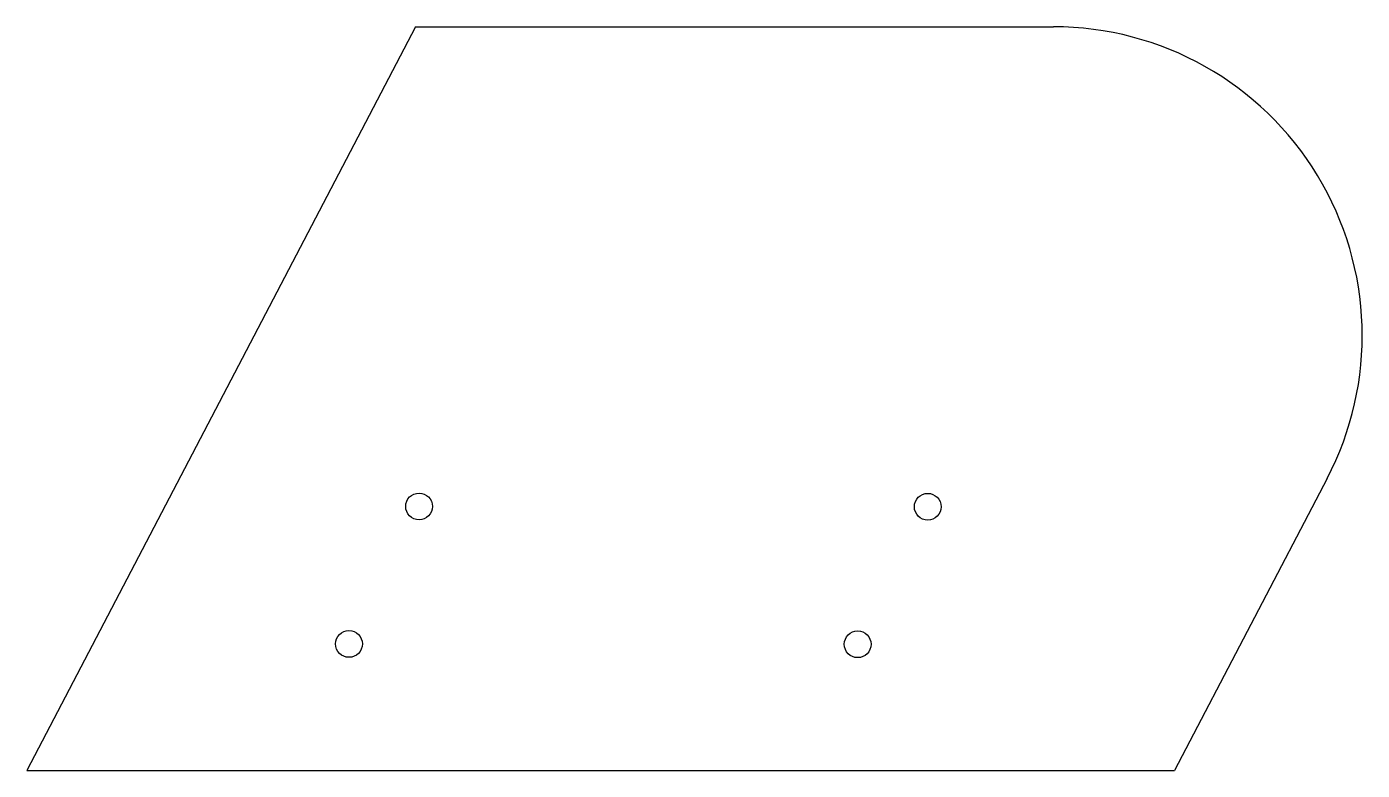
# Model space of a CAD drawing. Header units: metres. Extents: x 3392 to 4689, y -1102 to -379.
import ezdxf

# ---------------------------------------------------------------- set-up
doc = ezdxf.new("R2010")
doc.units = ezdxf.units.M

msp = doc.modelspace()

# ---------------------------------------------------------------- linework, layer by layer
for p, q in [((3769.7, -379.4), (3392.1, -1101.9)), ((3769.7, -379.4), (4389.3, -379.4)), ((4655.2, -818.3), (4507, -1101.9)), ((3392.1, -1101.9), (4507, -1101.9))]:
    msp.add_line(p, q)
for centre in [(3773.2, -845.5), (4267.3, -845.8), (3705.1, -979.1), (4199.2, -979.4)]:
    msp.add_circle(centre, 13)
msp.add_arc((4389.3, -679.4), 300, 332.4029, 90)

doc.saveas('drawing.dxf')
